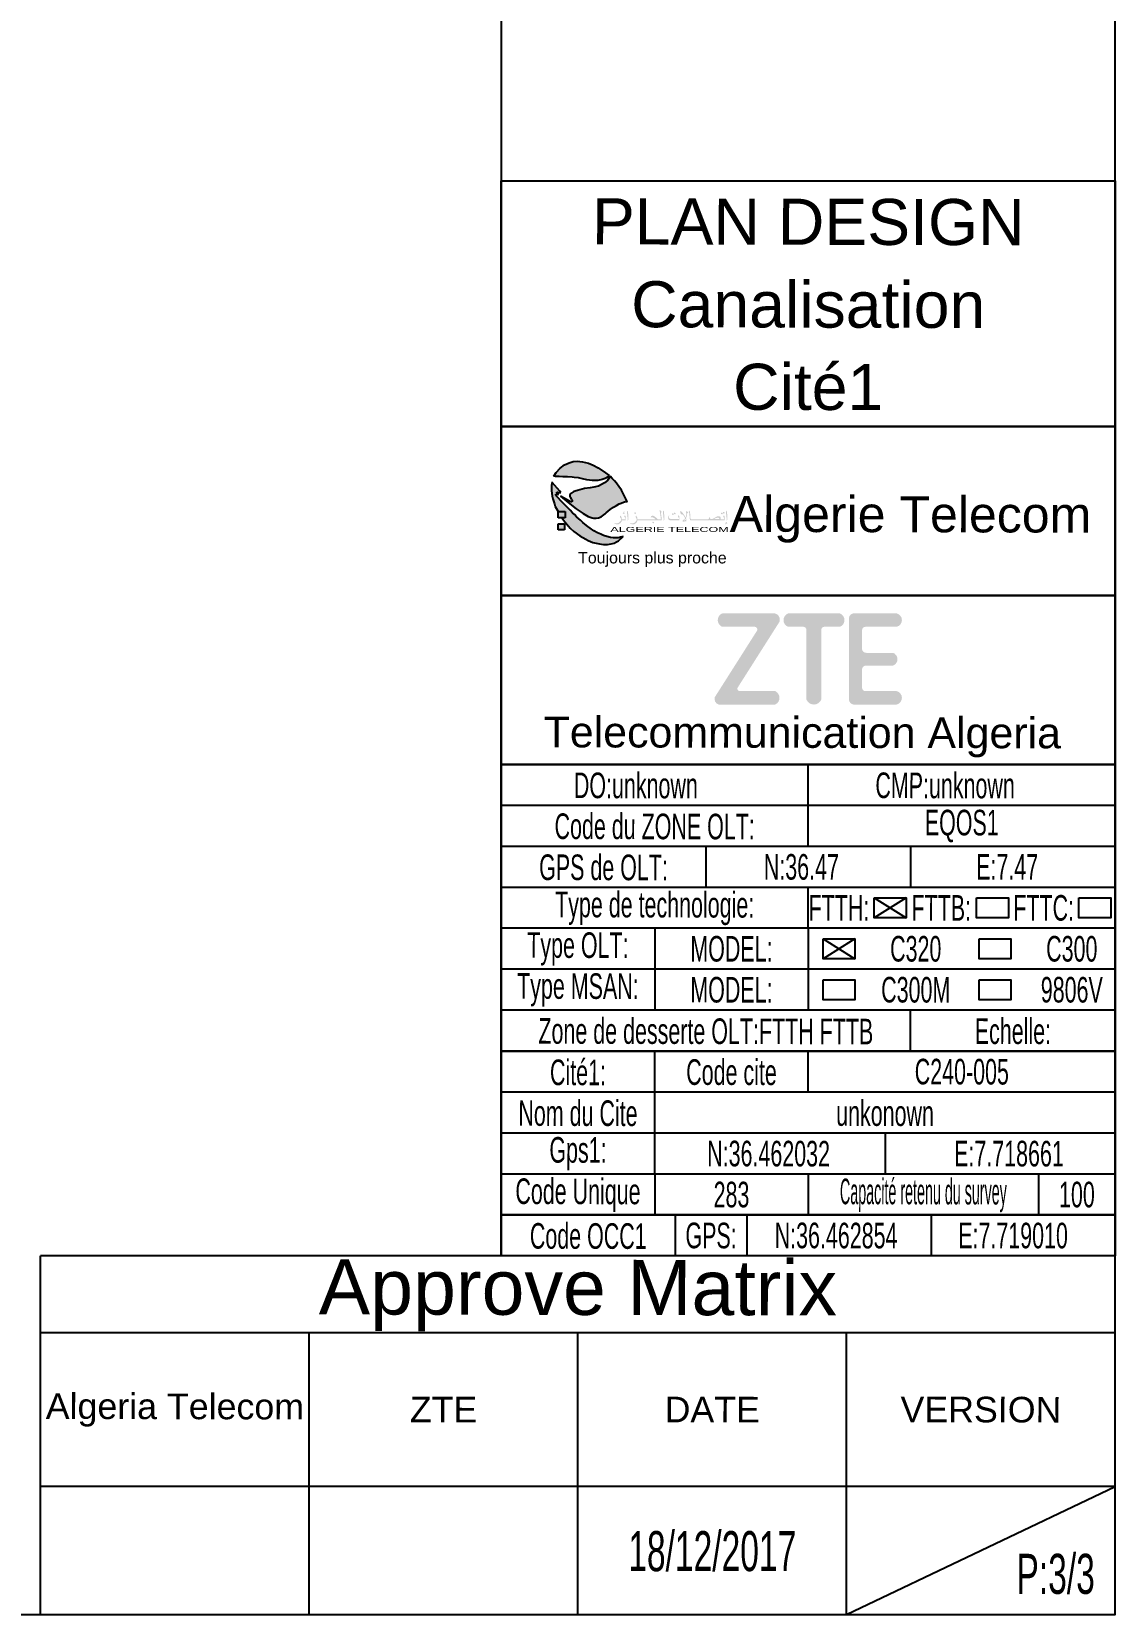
# Model space of a CAD drawing. Header units: millimetres. Extents: x -2012 to 1398, y -1200 to 746.
# Drawn here: x 1186.5 to 1398.3, y -280.2 to 28.9 of the extents above; entities that cross this region are included whole.
import ezdxf
from ezdxf.enums import TextEntityAlignment as Align

# ---------------------------------------------------------------- set-up
doc = ezdxf.new("R2010")
doc.units = ezdxf.units.MM
doc.styles.get("Standard").update_dxf_attribs({"font": 'arial.ttf'})

# ---------------------------------------------------------------- blocks, each defined once
blk = doc.blocks.new('AT LOGO')
at = {"linetype": 'Continuous', "true_color": 0x0000ff}
h = blk.add_hatch(color=5, dxfattribs=at)
h.paths.add_polyline_path([(9.49069684718, -4.03725453383), (9.0052496775, -3.77985590011), (8.54057395386, -3.57514198426), (7.94772668751, -3.43142794335), (7.4167191752, -3.39144363508), (7.03270115711, -3.41351009227), (6.63780626579, -3.53249287786), (6.185039383, -3.75006197713), (5.76259084852, -4.0675778274), (5.3745057334, -4.49251666816), (5.15322685796, -4.8528655588), (5.32198130844, -4.87351844932), (5.66753275635, -4.88809786804), (6.01201108557, -4.90263200875), (6.47602182372, -4.90263200875), (6.95032171665, -4.94085997275), (7.12217733303, -4.96098615186), (7.55117901936, -5.00470072879), (7.93886681741, -5.09583884198), (8.38562686709, -5.21129884538), (8.88223235759, -5.27400010858), (9.45807175991, -5.27400010858), (9.87781070597, -5.18393419525), (10.1622620623, -5.08693935851), (10.443245084, -4.89987972995), (10.5461945665, -4.76629775367), (10.1852105572, -4.5158975795)], flags=0)
h.paths.add_polyline_path([(9.4057298418, -10.3817164213), (9.06642446679, -10.1752815691), (8.69072826756, -9.91806686914), (8.45868940367, -9.75920497576), (8.18379501985, -9.53699962213), (7.99024730075, -9.38054921491), (7.74700403348, -9.15343580928), (7.60116952495, -9.01727182538), (7.37404129277, -8.80520482232), (7.15992806944, -8.60528979568), (6.97702598193, -8.43451624071), (6.7282923212, -8.17760155662), (5.98209278943, -7.41183324691), (5.39202765423, -6.80629388652), (5.3297097107, -6.6907317085), (5.3267951129, -6.59747316203), (5.37233697276, -6.59437054635), (5.48598121532, -6.60008595492), (5.61621667256, -6.64443420659), (5.49752305331, -6.56339899787), (5.45634436678, -6.50776348706), (5.43530469287, -6.4793373059), (5.42704012495, -6.41908951572), (5.45997274703, -6.40721895081), (5.51059075458, -6.40721895081), (5.58456835329, -6.43249303523), (5.82964280156, -6.45033910731), (5.73794819778, -6.31359660879), (4.99437545501, -5.47187706767), (4.96184419051, -5.45326273536), (4.95698519448, -5.473193765), (4.92154293755, -5.79614015087), (4.92154293755, -6.26065057011), (4.99685599817, -6.78709735698), (5.03737195775, -7.07030834845), (5.20072969251, -7.56395329019), (5.27852487106, -7.79903982591), (5.56182405966, -8.30348634878), (6.24025149472, -8.30348634878), (6.24025149472, -8.92566174472), (5.9331192912, -8.92566174472), (6.21598409363, -9.3003014001), (6.56729424575, -9.71593699995), (6.73560807316, -9.91506934289), (7.09198036585, -10.2378549758), (7.69014467732, -10.6634745961), (8.27522473177, -11.0122210725), (8.51355287097, -11.1423374654), (8.95717016856, -11.3173942871), (9.60220819643, -11.4686585892), (9.98931103187, -11.5148147761), (10.3937473345, -11.5148147761), (10.7461832563, -11.4686585892), (11.056353345, -11.3786431456), (11.2845716868, -11.2632515567), (11.4649202118, -11.1638476347), (11.6405476984, -11.0106935242), (11.7209812073, -10.9405523282), (11.9104662014, -10.7473114318), (11.6735425237, -10.8035873463), (11.4376866394, -10.8575270766), (11.1677819363, -10.8575270766), (10.9330021545, -10.8575270766), (10.6760382184, -10.8261427985), (10.3205505907, -10.754012681), (10.0007342238, -10.6450946673), (9.72475922047, -10.5229345361)], flags=0)
at = {"true_color": 0x009900}
h = blk.add_hatch(color=94, dxfattribs=at)
h.paths.add_polyline_path([(12.2417526717, -7.18167364984), (11.9977377701, -6.66697620004), (11.7530192599, -6.22076383666), (11.4913425529, -5.84132283426), (11.2710459571, -5.53614064733), (11.0677930927, -5.31307708446), (10.8523369481, -5.07662079185), (10.637951187, -4.84133921415), (10.3818164262, -5.26555260888), (10.0821672726, -5.51299413945), (9.81157549591, -5.66584318897), (9.50703421407, -5.80655372429), (9.06992868934, -5.92994755829), (8.70175138662, -5.98668667229), (8.12827110488, -6.06368430805), (7.44768597398, -6.23794931684), (7.10421754496, -6.33245431708), (6.80466217268, -6.54039156198), (6.72064099948, -6.6680719524), (6.70087941219, -6.75175289276), (6.70087941219, -6.82277267767), (6.73758815223, -6.90295775299), (6.88451969098, -7.11005832301), (6.93587315469, -7.1824412318), (6.94129628916, -7.23879857629), (6.93134376087, -7.30204715507), (6.89605601729, -7.33728619365), (6.85422338936, -7.33728619365), (6.75288254887, -7.32594622168), (6.69135733317, -7.2898043369), (5.81207204232, -6.80324989147), (6.55892827133, -7.4129222701), (7.32403010805, -8.0374888721), (8.0059297938, -8.49162042036), (8.51242158963, -8.77515673055), (8.88166119489, -8.92036579494), (9.02368129383, -8.95139790691), (9.29550919801, -8.95139790691), (9.50843865478, -8.92123723782), (9.78024724739, -8.80439773027), (10.0198915369, -8.62684546426), (10.1619690733, -8.52158032244), (10.2497295233, -8.43186658527), (10.6506533359, -8.10609501995), (10.9888654518, -7.88186616858), (11.2704720386, -7.71508973594), (11.5393803928, -7.55583360217), (11.7361852208, -7.47109584407), (11.9457511892, -7.38160192033), (12.0553255582, -7.3447758913), (12.1380747573, -7.33069822054), (12.2956872562, -7.35351162879)], flags=0)
h.paths.add_polyline_path([(6.24025149472, -8.30348634878), (5.56182405966, -8.30348634878), (5.56182405966, -8.92566174472), (6.24025149472, -8.92566174472)], flags=0)
h.paths.add_polyline_path([(6.19176084809, -9.48561926457), (5.56874694949, -9.48561926457), (5.56874694949, -10.0807317068), (6.19176084809, -10.0807317068)], flags=0)
at = {"linetype": 'Continuous', "true_color": 0x0000ff}
h = blk.add_hatch(color=5, dxfattribs=at)
h.paths.add_polyline_path([(12.1756986009, -8.870842821), (12.1715595206, -8.83401348397), (12.1670017603, -8.80727033443), (12.1576706629, -8.77131821824), (12.1357549437, -8.72651190633), (12.1049271593, -8.68146576652), (12.0908167157, -8.66147236389), (12.0814498545, -8.66147236389), (12.0170961971, -8.79266226384), (12.0503287081, -8.82524581688), (12.053953628, -8.83442469774), (12.0726091302, -8.85693319444), (12.0816893636, -8.86998661519), (12.0907568125, -8.88357917321), (12.1035631029, -8.91587843653), (12.1125530775, -8.96145535578), (12.1166742345, -8.96145535578), (12.1166742345, -9.05346745724), (11.7780859366, -9.05346745756), (11.7780858951, -8.93991437858), (11.7727146035, -8.90236098688), (11.7682404093, -8.88839926232), (11.7468450253, -8.82630599152), (11.7101374041, -8.77090658261), (11.6841838454, -8.73973197021), (11.6539362164, -8.70601898222), (11.6478889782, -8.70601898222), (11.6414889306, -8.71170487109), (11.6336593084, -8.73480015786), (11.6240472813, -8.75694259497), (11.6155056171, -8.78287996611), (11.5968259341, -8.82880338649), (11.5968259341, -8.83354132628), (11.6207694932, -8.86148440055), (11.6333720797, -8.87423569133), (11.6425113253, -8.88792482812), (11.6605097366, -8.91622537686), (11.6779335662, -8.94194540711), (11.6911284711, -8.97004270236), (11.7147310525, -9.03723326101), (11.7182421335, -9.03845326868), (11.7182421335, -9.11864965712), (11.7146113911, -9.11864965744), (11.7100708704, -9.13179423368), (11.7007526197, -9.1602494531), (11.6921274308, -9.17747682657), (11.6739620739, -9.20837595064), (11.6514958504, -9.24124439737), (11.6472909201, -9.24955513817), (11.5975017771, -9.29972033668), (11.5802693642, -9.32222938458), (11.5442562761, -9.34910425823), (11.5126795464, -9.37219540266), (11.4677237681, -9.40357832971), (11.4142680568, -9.43050591601), (11.3786608433, -9.44384372652), (11.3239849387, -9.45762060784), (11.2080059222, -9.45798985483), (11.0691599049, -9.43051091583), (11.0563059571, -9.43051091583), (11.0516761513, -9.43898433097), (11.0457667257, -9.45259331199), (11.0457667257, -9.4627663391), (11.0497981418, -9.46857076359), (11.0956277276, -9.48477283126), (11.1541015897, -9.50916049166), (11.2660313081, -9.54399686532), (11.333704692, -9.55860458609), (11.4275048172, -9.55860458641), (11.4677356202, -9.5439669652), (11.499233591, -9.53088362928), (11.530222768, -9.51246377479), (11.5576776362, -9.4945151242), (11.5884454345, -9.47220648426), (11.6289456465, -9.43991196482), (11.6694297171, -9.3994361486), (11.6967808166, -9.3718556854), (11.7146832087, -9.34942131673), (11.735480659, -9.3186314916), (11.7549916517, -9.28190959156), (11.7678098357, -9.25175072046), (11.7770810093, -9.21780727693), (11.7770810093, -9.17231766691), (12.1756986009, -9.17231766691)], flags=0)
h.paths.add_polyline_path([(12.4395794179, -8.85083795649), (12.432096658, -8.73463472882), (12.3910284951, -8.35707613548), (12.3726717422, -8.21081225872), (12.368358982, -8.19571258046), (12.3650453888, -8.19571258013), (12.2921561798, -8.34082004214), (12.2921561798, -8.36799644907), (12.3040173012, -8.4766540999), (12.3196107993, -8.5889248905), (12.3417297045, -8.81174803138), (12.3454984874, -8.86122008336), (12.3495479926, -8.90966576196), (12.3545420661, -8.97530709616), (12.3592374939, -8.97530709616), (12.3592375354, -9.15940650749), (12.3549966756, -9.15940650684), (12.3549966756, -9.19214477185), (12.3589503067, -9.19655571762), (12.3735927719, -9.19655571762), (12.3735927719, -9.18652368417), (12.377917322, -9.18652368417), (12.3907593141, -9.15997794669), (12.3998091504, -9.14669261606), (12.4226222985, -9.09658695279), (12.4316300307, -9.06546602028), (12.4395794179, -9.02629049781)], flags=0)
h.paths.add_polyline_path([(12.0769073653, -8.47272743529), (12.0862888344, -8.46335402156), (12.0903023273, -8.4544446097), (12.0903023273, -8.44052313178), (12.0867134819, -8.44052313178), (12.0723521743, -8.44537323853), (12.0723521743, -8.44959212964), (12.0104807592, -8.44959212997), (12.0104806764, -8.44537323027), (11.9969627791, -8.44090486471), (11.9699328692, -8.42761693251), (11.9565009002, -8.41844771392), (11.9422390514, -8.40885523837), (11.938046139, -8.40885523837), (11.938046139, -8.39108648948), (11.9422390514, -8.39108648948), (11.9652314739, -8.38220212556), (11.9652315154, -8.37767634846), (12.0097030745, -8.37767634814), (12.0097030745, -8.38186778545), (12.0368885545, -8.39577941495), (12.0454479348, -8.3957794156), (12.0591871485, -8.36834293046), (12.0591871485, -8.32811496003), (12.0372235026, -8.30948297232), (12.0002465762, -8.30948297232), (11.9751186702, -8.32227195172), (11.955769008, -8.33635565331), (11.9301626018, -8.36362257046), (11.9250904325, -8.37279378002), (11.9117519132, -8.38577226269), (11.9027021805, -8.39889526298), (11.8978811238, -8.40836131371), (11.8978811238, -8.44476199494), (11.9062730197, -8.45862624878), (11.911578482, -8.46358616098), (11.9297259571, -8.47709352328), (11.9339488521, -8.47709352295), (11.9339488107, -8.4900895299), (11.9212083909, -8.49491719383), (11.9020980514, -8.50588722774), (11.8818929194, -8.5199286158), (11.8704684013, -8.53441160808), (11.8704684013, -8.54897687093), (11.8804214683, -8.5489768706), (11.9332415552, -8.53146775088), (11.9609546847, -8.52200447379), (11.9827808702, -8.51340945281), (12.0366493976, -8.49524644299), (12.0634817367, -8.48149211635)], flags=0)
h.paths.add_polyline_path([(13.0545521993, -8.36044496022), (12.9927826673, -8.47753871669), (13.1275980558, -8.54865681361), (13.1893676085, -8.43156305488)], flags=0)
h.paths.add_polyline_path([(13.2000529407, -8.72333864967), (13.1722813585, -8.70524557536), (13.1253235581, -8.83267376997), (13.1701758164, -8.88882631486), (13.2053883857, -8.94219726184), (13.2280938283, -8.99321328269), (13.2421499632, -9.046531303), (13.2421500047, -9.11837754026), (13.2332257557, -9.14601376755), (13.1879883848, -9.22668922317), (13.1251360576, -9.29849026319), (13.0912633429, -9.33344901371), (13.0731579306, -9.34863272669), (13.0091569996, -9.39412551181), (12.9956450078, -9.40362074862), (12.9285758774, -9.43547323437), (12.8474860856, -9.4623110389), (12.7363160043, -9.4623110389), (12.7363160457, -9.45789754483), (12.5984031381, -9.43048347158), (12.5838324698, -9.43048347158), (12.5736701664, -9.45315971447), (12.573670125, -9.46263537809), (12.5787541879, -9.46771248524), (12.6939977068, -9.5128254965), (12.7625804546, -9.53549927768), (12.8601486996, -9.5580981195), (12.9548459844, -9.5580981195), (13.0270115065, -9.53202623426), (13.0857967781, -9.49473736355), (13.1522974602, -9.44579979837), (13.2258086387, -9.37258674929), (13.2515048894, -9.33678222739), (13.2822969308, -9.28500279297), (13.2964429516, -9.25089758907), (13.3037283479, -9.21861586361), (13.3037283479, -9.17231766659), (15.6889199906, -9.17231766626), (15.6889199906, -8.98970487847), (15.6010055246, -8.39943695342), (15.6360924443, -8.39943695342), (15.6441551938, -8.3740612909), (15.6546346671, -8.31110959298), (15.6546346671, -8.24657631446), (15.6223766449, -8.23368751157), (15.5586155546, -8.20625608954), (15.5289418027, -8.1691892259), (15.5289418027, -8.1485213421), (15.5186000384, -8.13761361012), (15.5111232461, -8.13761361012), (15.5042265471, -8.15541012587), (15.486982427, -8.21224623872), (15.4771968444, -8.26874851021), (15.5174336356, -8.35773700177), (15.5174336771, -8.38471973897), (15.5321360247, -8.48477550611), (15.5535849922, -8.64835683046), (15.5761230539, -8.805045219), (15.6077166916, -9.05346745788), (15.2978449998, -9.05346745756), (15.243797053, -8.99539597711), (15.178888022, -8.93851922829), (15.0754872039, -8.84771764091), (14.9966223463, -8.78521494673), (14.946187115, -8.75294552702), (14.901308873, -8.72923159165), (14.846136607, -8.71147784528), (14.7668952358, -8.71147784592), (14.7298703826, -8.7203547472), (14.7032113711, -8.73403924323), (14.6665335047, -8.76185504233), (14.6576448123, -8.77516818223), (14.6358010349, -8.80068589515), (14.6124797147, -8.84762006464), (14.6124797147, -8.85702091727), (14.7413965558, -8.85702091695), (14.7710402007, -8.86171881729), (14.8646729244, -8.89273803961), (14.9661591612, -8.94969939589), (15.0762704625, -9.05346745756), (13.3042666685, -9.05346745788), (13.3042666685, -8.93977017923), (13.3003129752, -8.90373560453), (13.2761601589, -8.82714188194)], flags=0)
h.paths.add_polyline_path([(14.9545825541, -9.34877679606), (14.8197671655, -9.27765869817), (14.7579976128, -9.39475247471), (14.8928130221, -9.4658705624)], flags=0)
h.paths.add_polyline_path([(15.9540569304, -8.85261194691), (15.9054221929, -8.35388253834), (15.8880582457, -8.20987349306), (15.8822145043, -8.1968652286), (15.8773945458, -8.1968652286), (15.8089255954, -8.33164779624), (15.8046299089, -8.34049960796), (15.8046299089, -8.36806594718), (15.8526905207, -8.81266040468), (15.8663638016, -8.97522252384), (15.8663638016, -9.1921970939), (15.8734278814, -9.19602929194), (15.8867184532, -9.19602929194), (15.9221460192, -9.12760701202), (15.9348626518, -9.09714372942), (15.9540569304, -9.02400039165)], flags=0)
h.paths.add_polyline_path([(17.4207707873, -8.87234464389), (17.4049799878, -8.78977822063), (17.3910013478, -8.74366474237), (17.3666750589, -8.69665059939), (17.3568536297, -8.68684055405), (17.3533485576, -8.67773163849), (17.3383833073, -8.65834863799), (17.3337235811, -8.65340132956), (17.3283224104, -8.65340132989), (17.3183334139, -8.66791186435), (17.2987024077, -8.70748402172), (17.2671148412, -8.77785001641), (17.2671147997, -8.78270004286), (17.2761827666, -8.78763748247), (17.3098459133, -8.82096193131), (17.3198755221, -8.83970597735), (17.3338013661, -8.86467045087), (17.343186192, -8.88244911082), (17.357104846, -8.9442953645), (17.361590913, -8.9442953645), (17.361590913, -9.03374287933), (16.6096767912, -9.033742879), (16.5566517571, -9.01982127822), (16.4843486296, -8.99558320873), (16.4466121075, -8.97709596202), (16.4180989773, -8.95355405713), (16.3953158533, -8.92937585085), (16.3857037434, -8.91124051951), (16.3753797988, -8.88279583228), (16.3715517551, -8.88279583228), (16.3715517551, -8.80582037336), (16.3763129085, -8.80582037336), (16.3906084905, -8.75752389862), (16.4233864542, -8.68728972436), (16.4233864542, -8.67321403031), (16.39873709, -8.65925437505), (16.3799135854, -8.6919576485), (16.3703614201, -8.7061288165), (16.3419797619, -8.76319973881), (16.3274688518, -8.80641586057), (16.3176714792, -8.84065428321), (16.3117737606, -8.87278365691), (16.3117737606, -8.95810225649), (16.3317454753, -9.02579635884), (16.3656361547, -9.07703954342), (16.3854284291, -9.0970785174), (16.4234163333, -9.12513638997), (16.4759029639, -9.14902023214), (16.5235866684, -9.16349815775), (16.581372773, -9.17231766659), (17.4207707459, -9.17231766691)], flags=0)
h.paths.add_polyline_path([(16.869601304, -8.5368557549), (16.7347858948, -8.46573764212), (16.6730163628, -8.58283142238), (16.8078318135, -8.65394950781)], flags=0)
h.paths.add_polyline_path([(17.0521711785, -8.46467298228), (16.9173557693, -8.39355489864), (16.8555861958, -8.51064865365), (16.9904016258, -8.58176676579)], flags=0)
h.paths.add_polyline_path([(17.6805004232, -8.36756448687), (17.6137061305, -8.29518443688), (17.552552642, -8.24921842017), (17.5134702769, -8.24921842017), (17.4942760398, -8.27721380094), (17.4894609299, -8.29683607262), (17.4894609714, -8.40637284945), (17.4954661883, -8.42030080757), (17.5093549217, -8.44953707733), (17.5343455538, -8.48349783534), (17.5584505263, -8.51172313779), (17.6190298684, -8.57339713241), (17.6385173431, -8.58767054658), (17.6475071934, -8.59243321313), (17.6821753296, -8.59243321346), (17.7058376898, -8.58217414334), (17.7384900661, -8.58217414334), (17.7384900661, -8.58758315625), (17.7484369998, -8.59724327736), (17.7630496895, -8.60690116632), (17.7672964132, -8.61629449997), (17.7864547416, -8.63542796677), (17.7912996269, -8.64511069533), (17.8056250672, -8.66337594582), (17.8144121459, -8.67863544415), (17.8338090718, -8.70702280903), (17.8442052069, -8.72137309703), (17.8618082488, -8.7500375488), (17.97499409, -8.94459969279), (17.97499409, -8.9588157783), (17.9413186145, -8.9969481149), (17.8707382787, -9.06224239498), (17.799535932, -9.1109403861), (17.7533896321, -9.13266356274), (17.7383644787, -9.18969646538), (17.7327479383, -9.2203021877), (17.7327478969, -9.27845113931), (17.8481587551, -9.27845113931), (17.9773567331, -9.26417027513), (18.0816660656, -9.24430332403), (18.0985157073, -9.23920370236), (18.1020925969, -9.20961918267), (18.102092514, -9.08786250154), (18.0868818285, -9.03266729004), (18.0528298602, -8.96014303422), (18.0528298187, -8.9440358595), (18.0921157841, -8.86710987048), (18.121472449, -8.80027621454), (18.1452302897, -8.73137497671), (18.1615535251, -8.65709150747), (18.1644484591, -8.63053871917), (18.1684680439, -8.55429926146), (18.1684680439, -8.46598370124), (18.2069941235, -8.48383975983), (18.2184186002, -8.48383975918), (18.2502574451, -8.35662410395), (18.2502574451, -8.33764052852), (18.1676843709, -8.30141684715), (18.1381184075, -8.27744336697), (18.1295710451, -8.26789285883), (18.1246482919, -8.25367679485), (18.1197198197, -8.2443808505), (18.1147910575, -8.24000721262), (18.0975467717, -8.24000721262), (18.0950822041, -8.24465553672), (18.0712705107, -8.3173794803), (18.0661503939, -8.34564917238), (18.0661504768, -8.41246537738), (18.09637436, -8.43086533461), (18.1048260347, -8.43086533461), (18.099652231, -8.5726612157), (18.09039896, -8.65906216984), (18.053613243, -8.80044421617), (18.0285814391, -8.85717780976), (18.0246515123, -8.873015785), (18.0148600451, -8.873015785), (17.9635038048, -8.77746779979), (17.9014590414, -8.67645401386), (17.7992614465, -8.52388098574)], flags=0)
h.paths.add_polyline_path([(18.0067237168, -9.0125511133), (18.0100988502, -9.01255111297), (18.0100988916, -9.01988122657), (18.0148540983, -9.02506569123), (18.0287546631, -9.05781376646), (18.0339585532, -9.06744390685), (18.0387796513, -9.08214413349), (18.043403158, -9.08214413349), (18.0434031994, -9.12016157271), (18.038426697, -9.12016157271), (18.0305851189, -9.12921556887), (18.0153946774, -9.13411075421), (18.0006961838, -9.13876112041), (17.9712496952, -9.14320208059), (17.9712496952, -9.14809458504), (17.8540983293, -9.14809458504), (17.8540982878, -9.14363618105), (17.8571128831, -9.14363618137), (17.8665155909, -9.1396818085), (17.8947954281, -9.12021897503), (17.9487002579, -9.07361362588), (17.9930818484, -9.03223351091)], flags=0)
h.paths.add_polyline_path([(18.4438032165, -8.31164098707), (18.4205355833, -8.21544733087), (18.4173774772, -8.21068952459), (18.4106005846, -8.21068952491), (18.3135274163, -8.3631000498), (18.3381958642, -8.38741143889), (18.3520367538, -8.41160243819), (18.3717694358, -8.45031317561), (18.3873569043, -8.50718708976), (18.3988217446, -8.65977954277), (18.4183703451, -8.93364686975), (18.4339997106, -9.02473319023), (18.4429777709, -9.06283861064), (18.4483072691, -9.07684752681), (18.4579188195, -9.09705368379), (18.4771793833, -9.13427020811), (18.4901769454, -9.14872333476), (18.5104358472, -9.16346072263), (18.5360243094, -9.17231766659), (20.2630898961, -9.17231766659), (20.2878288561, -9.1631464143), (20.3158875011, -9.1483690014), (20.3413503138, -9.12954243403), (20.3491321337, -9.12954243403), (20.3533430108, -9.1344000167), (20.4120084553, -9.16343577845), (20.4496074342, -9.17205071158), (21.8411532124, -9.17205071125), (21.8411532124, -8.87183871086), (21.8326058086, -8.81032131265), (21.8228799842, -8.77735587937), (21.8034106192, -8.7398175088), (21.7745326411, -8.69655092143), (21.755655263, -8.67235017164), (21.7509419533, -8.67235017164), (21.7468207134, -8.67529417033), (21.6878143947, -8.79631979049), (21.6878143532, -8.8004887591), (21.7168539519, -8.83043015349), (21.7222552054, -8.83967897844), (21.7407556762, -8.86283656923), (21.7503615699, -8.87757409551), (21.7648784891, -8.90619552893), (21.7744847144, -8.93473484881), (21.7793953875, -8.96365586633), (21.7838873807, -8.963655866), (21.7838874221, -9.05346745756), (21.4466149637, -9.05346745756), (21.4466149222, -8.91957568275), (21.4364525567, -8.88060038613), (21.4226295904, -8.85057894135), (21.4033754914, -8.82015352172), (21.3889485825, -8.80634429396), (21.364604163, -8.78652975734), (21.3363300654, -8.77117102121), (21.2897111914, -8.75849691976), (21.1742106338, -8.75849691976), (21.1071293196, -8.7721390843), (21.0411907661, -8.79951072924), (20.9877709428, -8.82952436205), (20.9312639815, -8.86690592998), (20.8562520945, -8.91946361616), (20.7647846918, -8.97208619335), (20.6938934645, -9.00046323259), (20.644570866, -9.01456208723), (20.6123730578, -9.02428966094), (20.5785482491, -9.02916222426), (20.4934749678, -9.02916222426), (20.4646566857, -9.01971151468), (20.4504687264, -9.01068985654), (20.4405037865, -9.00587220761), (20.4023365458, -8.96771268918), (20.3979221926, -8.95852130248), (20.3883402311, -8.9487564055), (20.3833481468, -8.93892854888), (20.3687748884, -8.91077863874), (20.3547244516, -8.87779033691), (20.3454177009, -8.85370256251), (20.341045369, -8.83487108518), (20.3353031998, -8.82040309912), (20.330386497, -8.81467231427), (20.3260141237, -8.8146723146), (20.3210972758, -8.8236789691), (20.3019509239, -8.85343074075), (20.3019510068, -8.89043820255), (20.3057611065, -8.93830219174), (20.3057611065, -8.9616751276), (20.301933042, -8.98705051687), (20.2929070551, -9.00577993548), (20.2786653674, -9.01410532752), (20.2588729893, -9.02450922913), (20.2362095266, -9.05346745756), (18.5494524659, -9.05346745756), (18.516190138, -8.99538387111), (18.5006921824, -8.96359846806), (18.4788242448, -8.82430283767), (18.4732257107, -8.65932245186), (18.4628719284, -8.45379130577)], flags=0)
h.paths.add_polyline_path([(20.7982178816, -9.02964623671), (20.806277523, -9.02964623638), (20.8835134532, -8.99101850786), (20.9601842089, -8.95372905714), (21.0023283086, -8.93465251673), (21.0125995193, -8.92989717312), (21.069518385, -8.9106166218), (21.111866603, -8.9012032766), (21.1118666445, -8.8958492022), (21.2069288186, -8.89584920188), (21.2069288186, -8.90072175613), (21.2308423329, -8.90574899694), (21.2591537069, -8.91517301469), (21.2735075758, -8.92009221063), (21.2833588633, -8.92545621764), (21.2925882435, -8.92975998655), (21.3071590154, -8.94410338479), (21.3119021213, -8.95383091027), (21.3171179464, -8.95383091027), (21.3171179878, -8.99578032779), (21.3126438765, -8.99578032811), (21.3028882558, -9.00576245266), (21.2891726636, -9.01481417652), (21.2798778271, -9.01992106609), (21.2347302798, -9.02943916497), (21.2347302798, -9.03407969182), (20.7982565462, -9.03407969215)], flags=0)
h.paths.add_polyline_path([(22.064037311, -8.36067001046), (22.046673571, -8.21666234245), (22.0408298296, -8.20365387872), (22.0360098296, -8.20365387872), (21.9675399468, -8.3384370084), (21.9632452342, -8.34728828657), (21.9632452757, -8.3748545824), (22.0113056802, -8.81944772901), (22.0249791269, -8.98201086784), (22.0249791269, -9.19898576603), (22.0320431238, -9.20281794173), (22.0453338199, -9.20281794173), (22.0807615103, -9.13439542078), (22.0934779771, -9.10393244219), (22.1126722557, -9.03078898559), (22.1126722557, -8.85940081265)], flags=0)
h.paths.add_polyline_path([(21.8405704462, -8.39489535615), (21.7057549955, -8.32377724936), (21.6439855049, -8.44087103189), (21.7788009349, -8.51198910874)], flags=0)
h.paths.add_polyline_path([(21.6580005302, -8.46707810837), (21.5231851831, -8.3959600176), (21.461415589, -8.51305374704), (21.5962310397, -8.58417188491)], flags=0)
h.paths.add_polyline_path([(22.0657004274, -9.34384777386), (22.0606700929, -9.33211910119), (22.0460516015, -9.32376120035), (22.008380805, -9.32376120035), (21.9899281573, -9.33261566869), (21.9745919258, -9.34338863339), (21.9257428339, -9.39097674801), (21.9073312544, -9.42361002364), (21.9073312544, -9.45695700481), (21.9169492904, -9.47186393589), (21.9222548563, -9.47749505541), (21.931543891, -9.4804764821), (21.9411620721, -9.49041372572), (21.9501161793, -9.4957154096), (21.9501161379, -9.50039085078), (21.9406057246, -9.50039085078), (21.9224881286, -9.50980917069), (21.9178644354, -9.51442721588), (21.8988915562, -9.52365337543), (21.8943815154, -9.53266006603), (21.8838602694, -9.54316606051), (21.8838603109, -9.55817546196), (21.8928803096, -9.55817546196), (21.9073729442, -9.55250461268), (22.021940765, -9.51503096817), (22.0453098462, -9.50508639659), (22.0740683495, -9.49109738804), (22.0883640972, -9.48200324026), (22.0942196494, -9.47668667221), (22.0990107648, -9.46711628009), (22.0990107648, -9.45195965748), (22.0931550262, -9.45195965748), (22.0835728575, -9.45727880573), (22.0835728575, -9.46100121126), (22.0167547569, -9.46100121126), (22.0167547569, -9.45698440567), (22.0034462203, -9.4524661592), (21.9699085367, -9.43305821389), (21.9611338489, -9.42950044937), (21.9459470956, -9.41551651445), (21.9459470956, -9.41006517782), (21.9560975054, -9.40081147739), (21.9560975469, -9.39591399822), (21.9747653985, -9.39591399822), (21.9747653985, -9.39181735609), (22.0165454376, -9.39181735609), (22.0165454376, -9.39557719334), (22.0307930721, -9.39960396876), (22.0359012745, -9.40578136801), (22.0463865081, -9.41061400828), (22.0509562864, -9.41061400828), (22.0555261682, -9.40121558303), (22.0606281959, -9.39584662349), (22.0657004688, -9.38621377389)], flags=0)
at = {"color": 5, "true_color": 0x0000ff}
for p, q in [((5.15322685796, -4.8528655588), (5.3745057334, -4.49251666816)), ((5.3745057334, -4.49251666816), (5.76259084852, -4.0675778274)), ((5.76259084852, -4.0675778274), (6.185039383, -3.75006197713)), ((6.185039383, -3.75006197713), (6.63780626579, -3.53249287786)), ((6.63780626579, -3.53249287786), (7.03270115711, -3.41351009227)), ((7.03270115711, -3.41351009227), (7.4167191752, -3.39144363508)), ((7.4167191752, -3.39144363508), (7.94772668751, -3.43142794335)), ((7.94772668751, -3.43142794335), (8.54057395386, -3.57514198426)), ((8.54057395386, -3.57514198426), (9.0052496775, -3.77985590011)), ((9.0052496775, -3.77985590011), (9.49069684718, -4.03725453383)), ((9.49069684718, -4.03725453383), (10.1852105572, -4.5158975795)), ((10.1852105572, -4.5158975795), (10.5461945665, -4.76629775367)), ((5.32198130844, -4.87351844932), (5.15322685796, -4.8528655588)), ((5.66753275635, -4.88809786804), (5.32198130844, -4.87351844932)), ((6.01201108557, -4.90263200875), (5.66753275635, -4.88809786804)), ((6.47602182372, -4.90263200875), (6.01201108557, -4.90263200875)), ((6.95032171665, -4.94085997275), (6.47602182372, -4.90263200875)), ((7.12217733303, -4.96098615186), (6.95032171665, -4.94085997275)), ((7.55117901936, -5.00470072879), (7.12217733303, -4.96098615186)), ((7.93886681741, -5.09583884198), (7.55117901936, -5.00470072879)), ((8.38562686709, -5.21129884538), (7.93886681741, -5.09583884198)), ((8.88223235759, -5.27400010857), (8.38562686709, -5.21129884538)), ((9.45807175991, -5.27400010857), (8.88223235759, -5.27400010857)), ((9.87781070597, -5.18393419524), (9.45807175991, -5.27400010857)), ((10.1622620623, -5.08693935851), (9.87781070597, -5.18393419524)), ((10.443245084, -4.89987972995), (10.1622620623, -5.08693935851)), ((10.5461945665, -4.76629775367), (10.443245084, -4.89987972995))]:
    blk.add_line(p, q, dxfattribs=at)
at = {"color": 5, "linetype": 'ByBlock', "true_color": 0x0000ff}
for p, q in [((4.95698519448, -5.473193765), (4.92154293755, -5.79614015087)), ((4.92154293755, -5.79614015087), (4.92154293755, -6.26065057011)), ((4.92154293755, -6.26065057011), (4.99685599817, -6.78709735698)), ((4.99685599817, -6.78709735698), (5.03737195775, -7.07030834845)), ((5.03737195775, -7.07030834845), (5.20072969251, -7.56395329019)), ((5.20072969251, -7.56395329019), (5.27852487106, -7.79903982591)), ((5.27852487106, -7.79903982591), (5.56182405966, -8.30348634878))]:
    blk.add_line(p, q, dxfattribs=at)
at = {"color": 5, "linetype": 'Continuous', "true_color": 0x0000ff}
for p, q in [((4.96184419051, -5.45326273535), (4.95698519448, -5.473193765)), ((4.99437545501, -5.47187706767), (4.96184419051, -5.45326273535)), ((5.73794819778, -6.31359660879), (4.99437545501, -5.47187706767)), ((5.32807900129, -6.63855393022), (5.34390591677, -6.59630745976)), ((5.3297097107, -6.6907317085), (5.32807900129, -6.63855393022)), ((5.39202765423, -6.80629388652), (5.3297097107, -6.6907317085)), ((5.34390591677, -6.59630745976), (5.37233697276, -6.59437054635)), ((5.37233697276, -6.59437054635), (5.48598121532, -6.60008595492)), ((5.98209278943, -7.41183324691), (5.39202765423, -6.80629388652)), ((5.43021725247, -6.41794431452), (5.45997274703, -6.40721895081)), ((5.43021725247, -6.44225050307), (5.43021725247, -6.41794431452)), ((5.43530469287, -6.4793373059), (5.43021725247, -6.44225050307)), ((5.45634436678, -6.50776348706), (5.43530469287, -6.4793373059)), ((5.49752305331, -6.56339899787), (5.45634436678, -6.50776348706)), ((5.45997274703, -6.40721895081), (5.51059075458, -6.40721895081)), ((5.48598121532, -6.60008595492), (5.61621667256, -6.64443420659)), ((5.61621667256, -6.64443420659), (5.49752305331, -6.56339899787)), ((5.51059075458, -6.40721895081), (5.58456835329, -6.43249303523)), ((5.58456835329, -6.43249303523), (5.82964280156, -6.45033910731)), ((5.82964280156, -6.45033910731), (5.73794819778, -6.31359660879)), ((6.7282923212, -8.17760155662), (5.98209278943, -7.41183324691)), ((5.9331192912, -8.92566174472), (6.21598409363, -9.3003014001)), ((6.97702598193, -8.43451624071), (6.7282923212, -8.17760155662)), ((7.15992806944, -8.60528979568), (6.97702598193, -8.43451624071)), ((7.37404129277, -8.80520482232), (7.15992806944, -8.60528979568)), ((7.60116952495, -9.01727182538), (7.37404129277, -8.80520482232)), ((7.74700403348, -9.15343580928), (7.60116952495, -9.01727182538)), ((7.99024730075, -9.38054921491), (7.74700403348, -9.15343580928)), ((6.21598409363, -9.3003014001), (6.56729424575, -9.71593699995)), ((6.56729424575, -9.71593699995), (6.73560807316, -9.91506934289)), ((6.73560807316, -9.91506934289), (7.09198036585, -10.2378549758)), ((7.09198036585, -10.2378549758), (7.69014467732, -10.6634745961)), ((7.69014467732, -10.6634745961), (8.27522473177, -11.0122210725)), ((8.18379501985, -9.53699962213), (7.99024730075, -9.38054921491)), ((8.45868940367, -9.75920497576), (8.18379501985, -9.53699962213)), ((8.69072826756, -9.91806686914), (8.45868940367, -9.75920497576)), ((9.06642446679, -10.1752815691), (8.69072826756, -9.91806686914)), ((9.4057298418, -10.3817164213), (9.06642446679, -10.1752815691)), ((9.72475922047, -10.5229345361), (9.4057298418, -10.3817164213)), ((10.0007342238, -10.6450946673), (9.72475922047, -10.5229345361)), ((10.3205505907, -10.754012681), (10.0007342238, -10.6450946673)), ((10.6760382184, -10.8261427985), (10.3205505907, -10.754012681)), ((11.6735425237, -10.8035873463), (11.4376866394, -10.8575270766)), ((11.9104662014, -10.7473114318), (11.6735425237, -10.8035873463)), ((11.7209812073, -10.9405523282), (11.9104662014, -10.7473114318)), ((8.27522473177, -11.0122210725), (8.51355287097, -11.1423374654)), ((8.51355287097, -11.1423374654), (8.95717016856, -11.3173942871)), ((8.95717016856, -11.3173942871), (9.60220819643, -11.4686585892)), ((9.60220819643, -11.4686585892), (9.98931103187, -11.5148147761)), ((9.98931103187, -11.5148147761), (10.3937473345, -11.5148147761)), ((10.3937473345, -11.5148147761), (10.7461832563, -11.4686585892)), ((10.9330021545, -10.8575270766), (10.6760382184, -10.8261427985)), ((10.7461832563, -11.4686585892), (11.056353345, -11.3786431456)), ((11.1677819363, -10.8575270766), (10.9330021545, -10.8575270766)), ((11.056353345, -11.3786431456), (11.2845716868, -11.2632515567)), ((11.4376866394, -10.8575270766), (11.1677819363, -10.8575270766)), ((11.2845716868, -11.2632515567), (11.4649202118, -11.1638476347)), ((11.4649202118, -11.1638476347), (11.6405476984, -11.0106935242)), ((11.6405476984, -11.0106935242), (11.7209812073, -10.9405523282))]:
    blk.add_line(p, q, dxfattribs=at)
at = {"color": 92, "lineweight": -3, "true_color": 0x00cc00}
for p, q in [((8.12827110488, -6.06368430805), (7.44768597398, -6.23794931684)), ((8.70175138662, -5.98668667229), (8.12827110488, -6.06368430805)), ((9.06992868934, -5.92994755829), (8.70175138662, -5.98668667229)), ((9.50703421407, -5.80655372429), (9.06992868934, -5.92994755829)), ((9.81157549591, -5.66584318897), (9.50703421407, -5.80655372429)), ((10.0821672726, -5.51299413945), (9.81157549591, -5.66584318897)), ((10.3818164262, -5.26555260888), (10.0821672726, -5.51299413945)), ((10.637951187, -4.84133921415), (10.3818164262, -5.26555260888)), ((10.8523369481, -5.07662079185), (10.637951187, -4.84133921415)), ((10.637951187, -4.84133921415), (10.637951187, -4.84133921415)), ((11.0677930927, -5.31307708446), (10.8523369481, -5.07662079185)), ((11.2710459571, -5.53614064733), (11.0677930927, -5.31307708446)), ((11.4913425529, -5.84132283426), (11.2710459571, -5.53614064733)), ((11.7530192599, -6.22076383666), (11.4913425529, -5.84132283426)), ((6.69135733317, -7.2898043369), (5.81207204232, -6.80324989147)), ((5.81207204232, -6.80324989147), (6.55892827133, -7.4129222701)), ((6.55892827133, -7.4129222701), (7.32403010805, -8.0374888721)), ((6.75288254887, -7.32594622168), (6.69135733317, -7.2898043369)), ((6.72064099948, -6.6680719524), (6.70087941219, -6.75175289276)), ((6.70087941219, -6.75175289276), (6.70087941219, -6.82277267766)), ((6.70087941219, -6.82277267766), (6.73758815223, -6.90295775299)), ((6.80466217268, -6.54039156198), (6.72064099948, -6.6680719524)), ((6.73758815223, -6.90295775299), (6.88451969098, -7.11005832301)), ((6.85422338936, -7.33728619365), (6.75288254887, -7.32594622168)), ((7.10421754496, -6.33245431707), (6.80466217268, -6.54039156198)), ((6.89605601729, -7.33728619365), (6.85422338936, -7.33728619365)), ((6.88451969098, -7.11005832301), (6.93587315469, -7.1824412318)), ((6.93134376087, -7.30204715507), (6.89605601729, -7.33728619365)), ((6.94129628916, -7.23879857629), (6.93134376087, -7.30204715507)), ((6.93587315469, -7.1824412318), (6.94129628916, -7.23879857629)), ((7.44768597398, -6.23794931684), (7.10421754496, -6.33245431707)), ((10.9888654518, -7.88186616858), (11.2704720386, -7.71508973594)), ((11.2704720386, -7.71508973594), (11.5393803928, -7.55583360217)), ((11.5393803928, -7.55583360217), (11.7361852208, -7.47109584407)), ((11.7361852208, -7.47109584407), (11.9457511892, -7.38160192033)), ((11.9977377701, -6.66697620004), (11.7530192599, -6.22076383666)), ((11.9457511892, -7.38160192033), (12.0553255582, -7.3447758913)), ((12.2417526717, -7.18167364984), (11.9977377701, -6.66697620004)), ((12.0553255582, -7.3447758913), (12.1380747573, -7.33069822054)), ((12.1380747573, -7.33069822054), (12.2956872562, -7.35351162879)), ((12.2956872562, -7.35351162879), (12.2417526717, -7.18167364984)), ((5.56182405966, -8.30348634878), (6.24025149472, -8.30348634878)), ((5.56182405966, -8.92566174472), (5.56182405966, -8.30348634878)), ((6.24025149472, -8.92566174472), (5.56182405966, -8.92566174472)), ((6.24025149472, -8.30348634878), (6.24025149472, -8.92566174472)), ((7.32403010805, -8.0374888721), (8.0059297938, -8.49162042036)), ((8.0059297938, -8.49162042036), (8.51242158963, -8.77515673055)), ((8.51242158963, -8.77515673055), (8.88166119489, -8.92036579494)), ((8.88166119489, -8.92036579494), (9.02368129383, -8.95139790691)), ((9.02368129383, -8.95139790691), (9.29550919801, -8.95139790691)), ((9.29550919801, -8.95139790691), (9.50843865478, -8.92123723781)), ((9.50843865478, -8.92123723781), (9.78024724739, -8.80439773027)), ((9.78024724739, -8.80439773027), (10.0198915369, -8.62684546426)), ((10.0198915369, -8.62684546426), (10.1619690733, -8.52158032244)), ((10.1619690733, -8.52158032244), (10.2497295233, -8.43186658527)), ((10.2497295233, -8.43186658527), (10.6506533359, -8.10609501995)), ((10.6506533359, -8.10609501995), (10.9888654518, -7.88186616858)), ((5.56874694949, -9.48561926457), (6.19176084809, -9.48561926457)), ((5.56874694949, -10.0807317068), (5.56874694949, -9.48561926457)), ((6.19176084809, -10.0807317068), (5.56874694949, -10.0807317068)), ((6.19176084809, -9.48561926457), (6.19176084809, -10.0807317068))]:
    blk.add_line(p, q, dxfattribs=at)
at = {"ltscale": 0.2}
blk.add_text('Algerie Telecom', height=3.5, rotation=359.883988335, dxfattribs=at).set_placement((22.3300644306, -10.2855818379))
at = {"color": 94, "true_color": 0x009900, "width": 1.8}
blk.add_text('ALGERIE TELECOM', height=0.486687035142, dxfattribs=at).set_placement((10.6688504367, -10.2902245387))
at = {"color": 5, "linetype": 'Continuous', "true_color": 0x0000ff}
blk.add_text('Toujours plus proche', height=1.1124275089, dxfattribs=at).set_placement((7.52058749096, -13.3661924809))
blk = doc.blocks.new('ZTE LOGO')
at = {"true_color": 0x0066cc}
h = blk.add_hatch(color=152, dxfattribs=at)
edge = h.paths.add_edge_path(flags=0)
edge.add_arc((26.6029919016, -2.35964753618), 0.623862252366, 340.371319389, 439.469981349)
edge.add_line((26.7170031348, -1.74629156397), (21.6979205946, -1.74629156397))
edge.add_arc((21.6979205946, -2.1493161175), 0.403024553525, 90, 124.802618577)
edge.add_arc((21.8749121909, -2.40394881772), 0.713127499654, 124.802618577, 246.041407828)
edge.add_line((21.5853280038, -3.05563265926), (24.7393285021, -3.05563265926))
edge.add_arc((24.7631844386, -3.31744730911), 0.262899251762, -37.668036616999984, 95.20628047299999, ccw=False)
edge.add_line((24.9712861692, -3.47810124247), (20.8845742811, -9.91019093392))
edge.add_arc((21.0263119399, -10.0002458), 0.167926897305, 147.569632727, 166.75770221)
edge.add_arc((21.4325543176, -10.0958455454), 0.585266304453, 166.757702211, 246.75567287)
edge.add_arc((21.2678501167, -10.4793096336), 0.167926897301, 246.75567287, 270.000000001)
edge.add_line((21.2678501167, -10.6472365309), (26.7499711461, -10.6472365309))
edge.add_arc((26.7499711461, -10.4793096336), 0.167926897299, 270, 301.326584761)
edge.add_arc((26.4561387031, -9.99654491331), 0.733081106077, 301.32658476, 420.2615181)
edge.add_arc((26.7364789049, -9.5058223329), 0.16792689732, 60.2615180996, 89.9999999993)
edge.add_line((26.7364789049, -9.33789543558), (23.3149260023, -9.33789543558))
edge.add_arc((23.3108854036, -9.10410525379), 0.233825096045, 136.978865262, 270.99014512179997, ccw=False)
edge.add_line((23.1399353889, -8.94457385243), (27.1906011551, -2.5692172745))
edge = h.paths.add_edge_path(flags=0)
edge.add_arc((31.565534628, -3.33751949253), 0.281925870758, 89.046510028, 172.199422094, ccw=False)
edge.add_line((31.570226092, -3.05563265926), (33.0880808091, -3.05563265926))
edge.add_arc((32.8450131612, -2.40193065053), 0.697429708061, 290.396769843, 430.064843089)
edge.add_line((33.082806319, -1.74629156397), (28.0451837645, -1.74629156397))
edge.add_arc((28.2824259944, -2.4020548344), 0.697358833368, 109.88912556, 249.589619635)
edge.add_line((28.0392277844, -3.05563265926), (29.5198758297, -3.05563265926))
edge.add_arc((29.5311259025, -3.33733397708), 0.28192587075, -6.4671089619999975, 92.286958911, ccw=False)
edge.add_line((29.8112577879, -3.36908808529), (29.8112577879, -10.093993578))
edge.add_arc((29.9791846852, -10.093993578), 0.167926897305, 180, 202.068240062)
edge.add_arc((30.5515891898, -9.861933737), 0.78558269683, 202.06824006, 268.470468903)
edge.add_line((30.5306202727, -10.6472365309), (30.572558107, -10.6472365309))
edge.add_arc((30.5515891898, -9.86193373699), 0.785582696835, 271.529531097, 336.563825308)
edge.add_arc((31.1182906691, -10.1075922808), 0.167926897296, 336.56382532, 360)
edge.add_line((31.2862175664, -10.1075922808), (31.2862175664, -3.2992549443))
edge = h.paths.add_edge_path(flags=0)
edge.add_line((35.258132096, -5.1961239574), (35.258132096, -3.39148645387))
edge.add_arc((35.5939858906, -3.39148645387), 0.33585379461, 90, 180, ccw=False)
edge.add_line((35.5939858906, -3.05563265926), (38.6486838369, -3.05563265926))
edge.add_arc((38.4770342234, -2.40212148862), 0.675677763405, 284.716746189, 436.078266794)
edge.add_line((38.6395997483, -1.74629156397), (34.4116427774, -1.74629156397))
edge.add_arc((34.4759024881, -2.24021129315), 0.498082331839, 97.4126324182, 173.102101445)
edge.add_line((33.981425402, -2.18039139228), (33.981425402, -10.2170191554))
edge.add_arc((34.4945301256, -10.1318330025), 0.520128001625, 189.426323613, 262.271619556)
edge.add_line((34.4245848542, -10.6472365309), (38.6486838369, -10.6472365309))
edge.add_arc((38.4770342234, -9.99372536023), 0.675677763406, 284.716746189, 436.078266794)
edge.add_line((38.6395997483, -9.33789543558), (35.5939858906, -9.33789543558))
edge.add_arc((35.5939858906, -9.00204164097), 0.335853794608, 180, 270.0000000006, ccw=False)
edge.add_line((35.258132096, -9.00204164097), (35.258132096, -7.24036661603))
edge.add_arc((35.6611566495, -7.24036661604), 0.403024553529, 89.99999999900001, 180, ccw=False)
edge.add_line((35.6611566495, -6.83734206251), (38.3000527944, -6.83734206251))
edge.add_arc((38.055198822, -6.22075775664), 0.663422696336, 291.65869674, 429.549293553)
edge.add_line((38.286999641, -5.59914851093), (35.6611566495, -5.59914851093))
edge.add_arc((35.6611566495, -5.1961239574), 0.403024553531, 180, 270.0000000003, ccw=False)
at = {"ltscale": 0.2}
blk.add_text('Telecommunication Algeria ', height=3, rotation=359.883988335, dxfattribs=at).set_placement((30, -14.8759868334), align=Align.CENTER)
blk = doc.blocks.new('big_block')
for p, q in [((1278.28144571, 313.776903971), (1278.28144571, -210.223096029)), ((1338.28144571, -130.226361002), (1338.28144571, -114.226361002)), ((1398.28144571, -122.226361002), (1278.28144571, -122.226361002)), ((1398.28144571, -130.226361002), (1278.28144571, -130.226361002)), ((1318.28144571, -130.226361002), (1318.28144571, -138.226361002)), ((1358.28144571, -130.226361002), (1358.28144571, -138.226361002)), ((1398.28144571, -138.226361002), (1278.28144571, -138.226361002)), ((1338.28144571, -146.226361002), (1338.28144571, -138.226361002)), ((1398.28144571, -146.226361002), (1278.28144571, -146.226361002)), ((1308.28144571, -146.226361002), (1308.28144571, -162.226361002)), ((1338.28144571, -146.226361002), (1338.28144571, -162.226361002)), ((1398.28144571, -154.226361002), (1278.28144571, -154.226361002)), ((1398.28144571, -162.226361002), (1278.28144571, -162.226361002)), ((1358.28144571, -170.226361002), (1358.28144571, -162.226361002)), ((1308.29368936, -194.226361002), (1308.29368936, -170.226361002)), ((1338.29368936, -178.226361002), (1338.29368936, -170.226361002)), ((1398.29368936, -178.226361002), (1278.28144571, -178.226361002)), ((1398.29368936, -186.226361002), (1278.28144571, -186.226361002)), ((1353.29368936, -186.226361002), (1353.29368936, -194.226361002)), ((1398.28144571, -194.223912272), (1278.28144571, -194.223912272)), ((1308.29062844, -194.223912272), (1308.29062844, -202.223096029)), ((1338.28756753, -194.223912272), (1338.28756753, -202.223096029)), ((1383.28297616, -194.223912272), (1383.28297616, -202.223096029)), ((1312.30287209, -202.223096029), (1312.30287209, -210.223096029)), ((1326.29368936, -202.223096029), (1326.29368936, -210.223096029)), ((1362.29368936, -202.223096029), (1362.29368936, -210.223096029)), ((1398.28144571, -210.223096029), (1188.28144571, -210.223096029)), ((1188.28144571, -280.223096029), (1188.28144571, -210.223096029)), ((1398.28144571, -225.223096029), (1188.28144571, -225.223096029)), ((1240.78144571, -280.223096029), (1240.78144571, -225.223096029)), ((1293.28144571, -280.223096029), (1293.28144571, -225.223096029)), ((1345.78144571, -280.223096029), (1345.78144571, -225.223096029)), ((1398.28144571, -255.223096029), (1188.28144571, -255.223096029)), ((1345.78144571, -280.223096029), (1398.28144571, -255.223096029))]:
    blk.add_line(p, q)
at = {"color": 1, "ltscale": 3, "true_color": 0xff0000}
for p, q in [((1351.17292961, -140.273258628), (1357.3899618, -144.179463376)), ((1357.3899618, -140.273258628), (1351.17292961, -144.179463376)), ((1341.18066264, -148.273258628), (1347.39769483, -152.179463376)), ((1347.39769483, -148.273258628), (1341.18066264, -152.179463376))]:
    blk.add_line(p, q, dxfattribs=at)
for points in [[(558.281445706, -280.223096029), (1398.28144571, -280.223096029), (1398.28144571, 313.776903971), (558.281445706, 313.776903971)], [(1398.28144571, -48.2263610019), (1278.28144571, -48.2263610019), (1278.28144571, -0.226361001944), (1398.28144571, -0.226361001944)], [(1278.28144571, -48.2263610019), (1398.28144571, -48.2263610019), (1398.28144571, -81.2263610019), (1278.28144571, -81.2263610019)], [(1278.28144571, -81.2263610019), (1398.28144571, -81.2263610019), (1398.28144571, -114.226361002), (1278.28144571, -114.226361002)], [(1398.28144571, -170.226361002), (1278.28144571, -170.226361002), (1278.28144571, -114.226361002), (1398.28144571, -114.226361002)], [(1351.17292961, -140.273258628), (1357.3899618, -140.273258628), (1357.3899618, -144.179463376), (1351.17292961, -144.179463376)], [(1371.17292961, -140.273258628), (1377.3899618, -140.273258628), (1377.3899618, -144.179463376), (1371.17292961, -144.179463376)], [(1391.17292961, -140.273258628), (1397.3899618, -140.273258628), (1397.3899618, -144.179463376), (1391.17292961, -144.179463376)], [(1341.18066264, -148.273258628), (1347.39769483, -148.273258628), (1347.39769483, -152.179463376), (1341.18066264, -152.179463376)], [(1371.67292929, -148.273258628), (1377.88996148, -148.273258628), (1377.88996148, -152.179463376), (1371.67292929, -152.179463376)], [(1341.18066264, -156.273258628), (1347.39769483, -156.273258628), (1347.39769483, -160.179463376), (1341.18066264, -160.179463376)], [(1371.67292929, -156.273258628), (1377.88996148, -156.273258628), (1377.88996148, -160.179463376), (1371.67292929, -160.179463376)], [(1278.28144571, -170.226361002), (1398.28144571, -170.226361002), (1398.28144571, -202.223096029), (1278.28144571, -202.223096029)], [(1278.28144571, -202.223096029), (1398.28144571, -202.223096029), (1398.28144571, -210.223096029), (1278.28144571, -210.223096029)]]:
    blk.add_lwpolyline(points, close=True)
at = {"xscale": 2, "yscale": 2, "zscale": 2}
for name, p in [('AT LOGO', (1278.28144571, -48.2263610019)), ('ZTE LOGO', (1278.28144571, -81.2263610019))]:
    blk.add_blockref(name, p, dxfattribs=at)
at = {"ltscale": 0.2}
for s, p in [('PLAN DESIGN', (1338.28144571, -8.22636100194)), ('Canalisation', (1338.28144571, -24.2263610019)), ('Cité1', (1338.28144571, -40.2263610019))]:
    blk.add_text(s, height=9, rotation=359.883988335, dxfattribs=at).set_placement(p, align=Align.MIDDLE)
for s, height, width, p in [('DO:unknown', 5, 0.6, (1304.60439248, -118.226361002)), ('CMP:unknown', 5, 0.6, (1365.02821312, -118.226361002)), ('Code du ZONE OLT:', 5, 0.6, (1308.28144571, -126.226361002)), ('GPS de OLT:', 5, 0.6, (1298.28144571, -134.226361002)), ('N:36.47', 5, 0.6, (1336.94109342, -134.226361002)), ('E:7.47', 5, 0.6, (1377.14918449, -134.226361002)), ('Type de technologie:', 5, 0.6, (1308.28144571, -142.226361002)), ('FTTH:', 5, 0.6, (1344.28144571, -142.226361002)), ('FTTB:', 5, 0.6, (1364.28144571, -142.226361002)), ('FTTC:', 5, 0.6, (1384.28144571, -142.226361002)), ('Type OLT:', 5, 0.6, (1293.28144571, -150.226361002)), ('MODEL:', 5, 0.6, (1323.28144571, -150.226361002)), ('C320', 5, 0.6, (1359.28917906, -150.22636091)), ('C300', 5, 0.6, (1389.78144571, -150.22636091)), ('Type MSAN:', 5, 0.6, (1293.28144571, -158.226361002)), ('MODEL:', 5, 0.6, (1323.28144571, -158.226361002)), ('C300M', 5, 0.6, (1359.28917906, -158.22636091)), ('9806V', 5, 0.6, (1389.78144571, -158.22636091)), ('Zone de desserte OLT:FTTH FTTB', 5, 0.6, (1318.28144571, -166.226361002)), ('Echelle:', 5, 0.6, (1378.28144571, -166.226361002)), ('Cité1:', 5, 0.6, (1293.29368936, -174.226361002)), ('Code cite', 5, 0.6, (1323.29368936, -174.226361002)), ('Nom du Cite', 5, 0.6, (1293.29368936, -182.226361002)), ('Gps1:', 5, 0.6, (1293.29368936, -190.226361002)), ('N:36.462032', 5, 0.6, (1330.53887206, -190.226361002)), ('E:7.718661', 5, 0.6, (1377.50574483, -190.226361002)), ('Code Unique', 4.99948984797, 0.6, (1293.2921589, -198.223504151)), ('Capacité retenu du survey', 4.99948984797, 0.4, (1360.78527185, -198.223504151)), ('GPS:', 5, 0.6, (1319.29828072, -206.223096029)), ('N:36.462854', 5, 0.6, (1343.72358634, -206.223096029)), ('E:7.719010', 5, 0.6, (1378.30399004, -206.223096029))]:
    blk.add_text(s, height=height, rotation=359.883988335, dxfattribs=dict(at, width=width)).set_placement(p, align=Align.MIDDLE)
at = {"color": 1, "ltscale": 0.2, "true_color": 0xff0000, "width": 0.6}
for s, height, p in [('EQOS1', 5, (1368.28144571, -126.226361002)), ('C240-005', 5, (1368.29368936, -174.226361002)), ('unkonown', 5, (1353.29368936, -182.226361002)), ('283', 4.99948984797, (1323.28909799, -198.223504151)), ('100', 4.99948984797, (1390.78221093, -198.223504151)), ('Code OCC1', 4.99948984797, (1295.30440255, -206.223504151))]:
    blk.add_text(s, height=height, rotation=359.883988335, dxfattribs=at).set_placement(p, align=Align.MIDDLE)
for s, height, p in [('Approve Matrix', 10.7808880833, (1293.28144571, -217.687497678)), ('Algeria Telecom', 5, (1214.53144571, -240.223096029)), ('ZTE', 5, (1267.03144571, -240.223096029)), ('DATE', 5, (1319.53144571, -240.223096029)), ('VERSION', 5, (1372.03144571, -240.223096029))]:
    blk.add_text(s, height=height, rotation=359.883988335).set_placement(p, align=Align.MIDDLE)
at = {"width": 0.6}
blk.add_text('18/12/2017', height=7.82387814334, dxfattribs=at).set_placement((1319.53144571, -267.723096029), align=Align.MIDDLE)
blk.add_text('P:3/3', height=7.82387814334, dxfattribs=at).set_placement((1394.28144571, -276.223096029), align=Align.RIGHT)

msp = doc.modelspace()

# ---------------------------------------------------------------- block references
msp.add_blockref('big_block', (0, 0))

doc.saveas('drawing.dxf')
